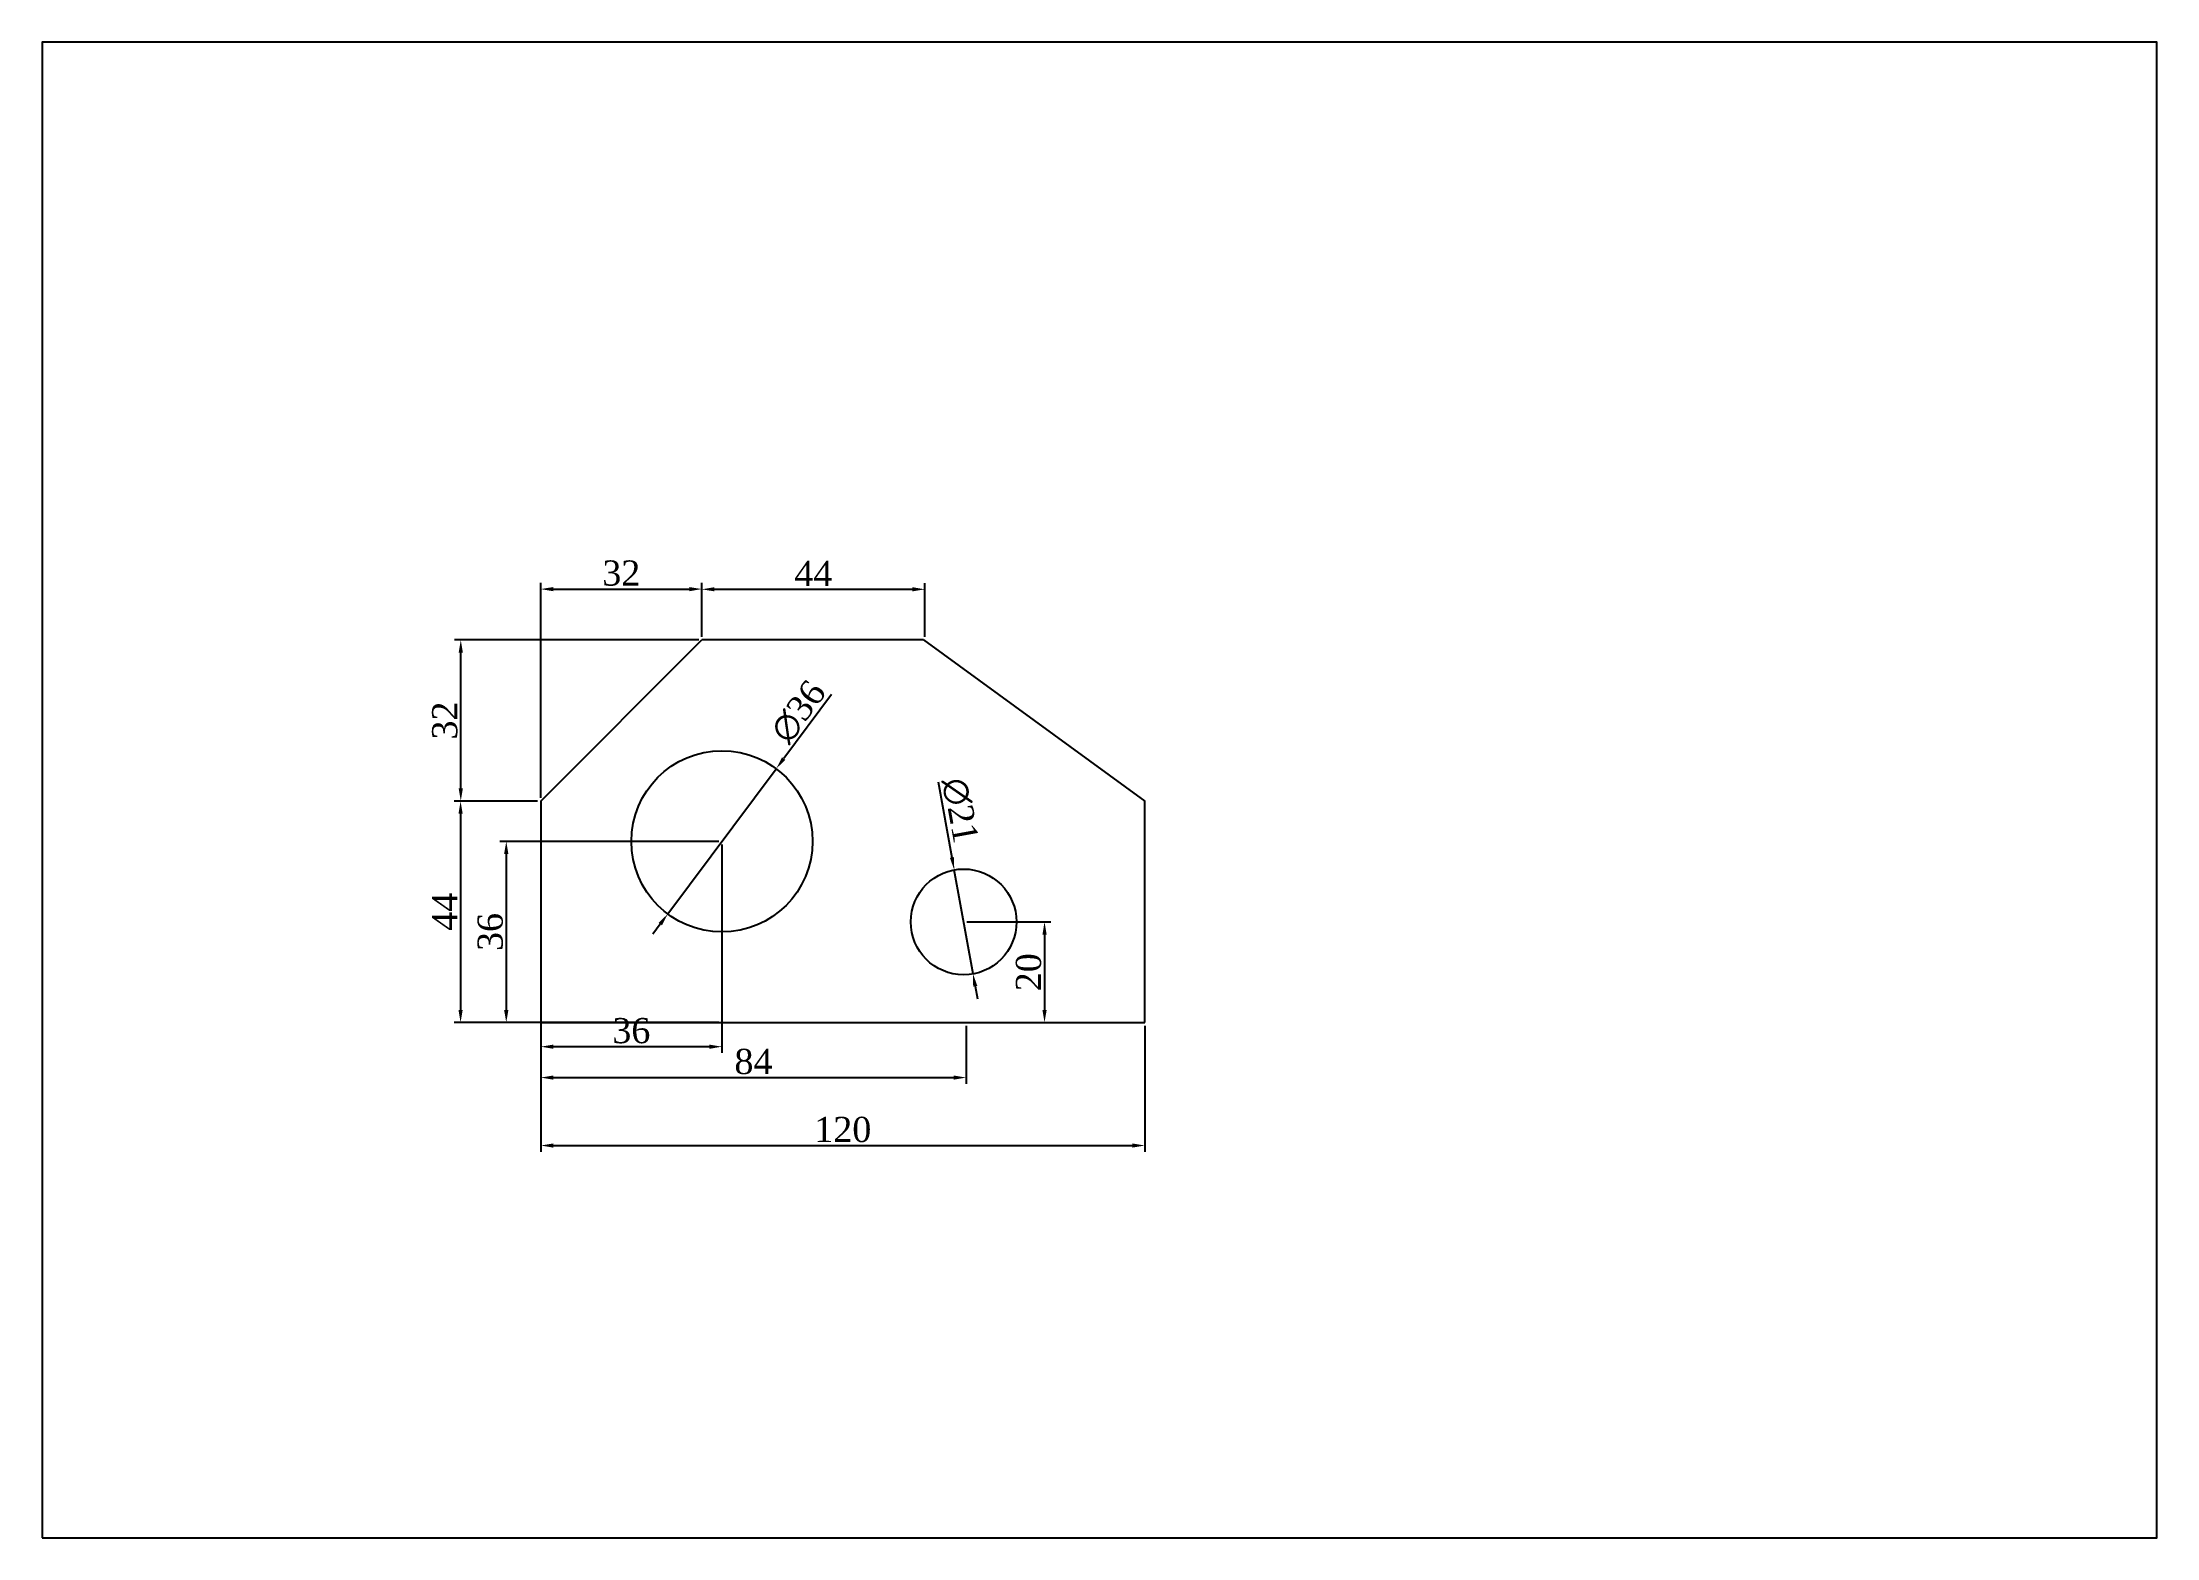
# Model space of a CAD drawing. Header units: millimetres. Extents: x 0 to 420, y 0 to 297.
import ezdxf

# ---------------------------------------------------------------- set-up
doc = ezdxf.new("R2010")
doc.units = ezdxf.units.MM
doc.styles.get("Standard").update_dxf_attribs({"font": 'times.ttf', "height": 5})
doc.dimstyles.new('ISO-25', dxfattribs={"dimtxt": 5, "dimasz": 2.5, "dimexe": 1.25, "dimexo": 0.625, "dimtad": 1, "dimdec": 0, "dimtxsty": 'Standard', "dimcen": 2.5, "dimadec": 0, "dimazin": 0, "dimtfac": 1, "dimtdec": 0, "dimtmove": 0, "dimatfit": 3, "dimfxl": 1, "dimarcsym": 0})

# ---------------------------------------------------------------- blocks, each defined once
blk = doc.blocks.new('*D2')
at = {"color": 0, "lineweight": -2, "transparency": 16777216}
for p, q in [((99.01, 101.68), (99.01, 76.64)), ((219.01, 101.68), (219.01, 76.64)), ((101.51, 77.89), (216.51, 77.89))]:
    blk.add_line(p, q, dxfattribs=at)
at = {"color": 0, "lineweight": -3, "transparency": 16777216}
for points in [[(101.51, 78.3), (101.51, 77.47), (99.01, 77.89)], [(216.51, 78.3), (216.51, 77.47), (219.01, 77.89)]]:
    blk.add_solid(points, dxfattribs=at)
at = {"layer": 'Defpoints', "color": 0, "lineweight": -3, "transparency": 16777216}
for p in [(99.01, 102.3), (219.01, 102.3), (219.01, 77.89)]:
    blk.add_point(p, dxfattribs=at)
at = {"color": 0, "lineweight": -3, "transparency": 16777216, "insert": (159.01, 81.05), "char_height": 5, "attachment_point": 5}
blk.add_mtext('120', dxfattribs=at)
blk = doc.blocks.new('*D3')
at = {"color": 0, "lineweight": -2, "transparency": 16777216}
for p, q in [((130.39, 178.3), (81.88, 178.3)), ((83.13, 148.8), (83.13, 175.8)), ((98.39, 146.3), (81.88, 146.3))]:
    blk.add_line(p, q, dxfattribs=at)
at = {"color": 0, "lineweight": -3, "transparency": 16777216}
for points in [[(82.71, 175.8), (83.54, 175.8), (83.13, 178.3)], [(82.71, 148.8), (83.54, 148.8), (83.13, 146.3)]]:
    blk.add_solid(points, dxfattribs=at)
at = {"layer": 'Defpoints', "color": 0, "lineweight": -3, "transparency": 16777216}
for p in [(83.13, 178.3), (131.01, 178.3), (99.01, 146.3)]:
    blk.add_point(p, dxfattribs=at)
at = {"color": 0, "lineweight": -3, "transparency": 16777216, "insert": (79.96, 162.3), "char_height": 5, "attachment_point": 5, "rotation": 90}
blk.add_mtext('32', dxfattribs=at)
blk = doc.blocks.new('*D4')
at = {"color": 0, "lineweight": -2, "transparency": 16777216}
for p, q in [((98.39, 146.3), (81.84, 146.3)), ((83.09, 143.8), (83.09, 104.8)), ((98.39, 102.3), (81.84, 102.3))]:
    blk.add_line(p, q, dxfattribs=at)
at = {"color": 0, "lineweight": -3, "transparency": 16777216}
for points in [[(82.67, 143.8), (83.5, 143.8), (83.09, 146.3)], [(82.67, 104.8), (83.5, 104.8), (83.09, 102.3)]]:
    blk.add_solid(points, dxfattribs=at)
at = {"layer": 'Defpoints', "color": 0, "lineweight": -3, "transparency": 16777216}
for p in [(99.01, 146.3), (83.09, 102.3), (99.01, 102.3)]:
    blk.add_point(p, dxfattribs=at)
at = {"color": 0, "lineweight": -3, "transparency": 16777216, "insert": (79.96, 124.3), "char_height": 5, "attachment_point": 5, "rotation": 90}
blk.add_mtext('44', dxfattribs=at)
blk = doc.blocks.new('*D5')
at = {"color": 0, "lineweight": -2, "transparency": 16777216}
for p, q in [((99.01, 146.93), (99.01, 189.65)), ((131.01, 178.93), (131.01, 189.65)), ((101.51, 188.4), (128.51, 188.4))]:
    blk.add_line(p, q, dxfattribs=at)
at = {"color": 0, "lineweight": -3, "transparency": 16777216}
for points in [[(101.51, 188.81), (101.51, 187.98), (99.01, 188.4)], [(128.51, 188.81), (128.51, 187.98), (131.01, 188.4)]]:
    blk.add_solid(points, dxfattribs=at)
at = {"layer": 'Defpoints', "color": 0, "lineweight": -3, "transparency": 16777216}
for p in [(131.01, 188.4), (131.01, 178.3), (99.01, 146.3)]:
    blk.add_point(p, dxfattribs=at)
at = {"color": 0, "lineweight": -3, "transparency": 16777216, "insert": (115.01, 191.56), "char_height": 5, "attachment_point": 5}
blk.add_mtext('32', dxfattribs=at)
blk = doc.blocks.new('*D6')
at = {"color": 0, "lineweight": -2, "transparency": 16777216}
for p, q in [((131.01, 178.93), (131.01, 189.61)), ((175.32, 178.93), (175.32, 189.61)), ((133.51, 188.36), (172.82, 188.36))]:
    blk.add_line(p, q, dxfattribs=at)
at = {"color": 0, "lineweight": -3, "transparency": 16777216}
for points in [[(133.51, 188.78), (133.51, 187.95), (131.01, 188.36)], [(172.82, 188.78), (172.82, 187.95), (175.32, 188.36)]]:
    blk.add_solid(points, dxfattribs=at)
at = {"layer": 'Defpoints', "color": 0, "lineweight": -3, "transparency": 16777216}
for p in [(175.32, 188.36), (131.01, 178.3), (175.32, 178.3)]:
    blk.add_point(p, dxfattribs=at)
at = {"color": 0, "lineweight": -3, "transparency": 16777216, "insert": (153.16, 191.49), "char_height": 5, "attachment_point": 5}
blk.add_mtext('44', dxfattribs=at)
blk = doc.blocks.new('*D7')
at = {"color": 0, "lineweight": -2, "transparency": 16777216}
for p, q in [((134.39, 138.3), (90.91, 138.3)), ((92.16, 135.8), (92.16, 104.8)), ((134.39, 102.3), (90.91, 102.3))]:
    blk.add_line(p, q, dxfattribs=at)
at = {"color": 0, "lineweight": -3, "transparency": 16777216}
for points in [[(91.74, 135.8), (92.58, 135.8), (92.16, 138.3)], [(91.74, 104.8), (92.58, 104.8), (92.16, 102.3)]]:
    blk.add_solid(points, dxfattribs=at)
at = {"layer": 'Defpoints', "color": 0, "lineweight": -3, "transparency": 16777216}
for p in [(135.01, 138.3), (92.16, 102.3), (135.01, 102.3)]:
    blk.add_point(p, dxfattribs=at)
at = {"color": 0, "lineweight": -3, "transparency": 16777216, "insert": (88.99, 120.3), "char_height": 5, "attachment_point": 5, "rotation": 90}
blk.add_mtext('36', dxfattribs=at)
blk = doc.blocks.new('*D8')
at = {"color": 0, "lineweight": -2, "transparency": 16777216}
for p, q in [((99.01, 137.68), (99.01, 96.27)), ((135.01, 137.68), (135.01, 96.27)), ((132.51, 97.52), (101.51, 97.52))]:
    blk.add_line(p, q, dxfattribs=at)
at = {"color": 0, "lineweight": -3, "transparency": 16777216}
for points in [[(101.51, 97.93), (101.51, 97.1), (99.01, 97.52)], [(132.51, 97.93), (132.51, 97.1), (135.01, 97.52)]]:
    blk.add_solid(points, dxfattribs=at)
at = {"layer": 'Defpoints', "color": 0, "lineweight": -3, "transparency": 16777216}
for p in [(99.01, 138.3), (135.01, 138.3), (99.01, 97.52)]:
    blk.add_point(p, dxfattribs=at)
at = {"color": 0, "lineweight": -3, "transparency": 16777216, "insert": (117.01, 100.68), "char_height": 5, "attachment_point": 5}
blk.add_mtext('36', dxfattribs=at)
blk = doc.blocks.new('*D9')
at = {"color": 0, "lineweight": -2, "transparency": 16777216}
for p, q in [((183.64, 122.3), (200.33, 122.3)), ((199.08, 119.8), (199.08, 104.8)), ((183.64, 102.3), (200.33, 102.3))]:
    blk.add_line(p, q, dxfattribs=at)
at = {"color": 0, "lineweight": -3, "transparency": 16777216}
for points in [[(198.67, 119.8), (199.5, 119.8), (199.08, 122.3)], [(198.67, 104.8), (199.5, 104.8), (199.08, 102.3)]]:
    blk.add_solid(points, dxfattribs=at)
at = {"layer": 'Defpoints', "color": 0, "lineweight": -3, "transparency": 16777216}
for p in [(183.01, 122.3), (183.01, 102.3), (199.08, 102.3)]:
    blk.add_point(p, dxfattribs=at)
at = {"color": 0, "lineweight": -3, "transparency": 16777216, "insert": (195.92, 112.3), "char_height": 5, "attachment_point": 5, "rotation": 90}
blk.add_mtext('20', dxfattribs=at)
blk = doc.blocks.new('*D10')
at = {"color": 0, "lineweight": -2, "transparency": 16777216}
for p, q in [((99.01, 101.68), (99.01, 90.13)), ((183.51, 101.68), (183.51, 90.13)), ((101.51, 91.38), (181.01, 91.38))]:
    blk.add_line(p, q, dxfattribs=at)
at = {"color": 0, "lineweight": -3, "transparency": 16777216}
for points in [[(101.51, 91.8), (101.51, 90.97), (99.01, 91.38)], [(181.01, 91.8), (181.01, 90.97), (183.51, 91.38)]]:
    blk.add_solid(points, dxfattribs=at)
at = {"layer": 'Defpoints', "color": 0, "lineweight": -3, "transparency": 16777216}
for p in [(99.01, 102.3), (183.51, 102.3), (183.51, 91.38)]:
    blk.add_point(p, dxfattribs=at)
at = {"color": 0, "lineweight": -3, "transparency": 16777216, "insert": (141.26, 94.55), "char_height": 5, "attachment_point": 5}
blk.add_mtext('84', dxfattribs=at)
blk = doc.blocks.new('*D11')
at = {"color": 0, "lineweight": -2, "transparency": 16777216}
for p, q in [((156.79, 167.49), (147.27, 154.73)), ((124.25, 123.88), (145.78, 152.73)), ((122.75, 121.87), (121.26, 119.87))]:
    blk.add_line(p, q, dxfattribs=at)
at = {"color": 0, "lineweight": -3, "transparency": 16777216}
for points in [[(146.94, 154.98), (147.6, 154.49), (145.78, 152.73)], [(122.42, 122.12), (123.09, 121.62), (124.25, 123.88)]]:
    blk.add_solid(points, dxfattribs=at)
at = {"layer": 'Defpoints', "color": 0, "lineweight": -3, "transparency": 16777216}
for p in [(145.78, 152.73), (124.25, 123.88)]:
    blk.add_point(p, dxfattribs=at)
at = {"color": 0, "lineweight": -3, "transparency": 16777216, "insert": (150.19, 164.05), "char_height": 5, "attachment_point": 5, "rotation": 53.2728}
blk.add_mtext('∅36', dxfattribs=at)
blk = doc.blocks.new('*D12')
at = {"color": 0, "lineweight": -2, "transparency": 16777216}
for p, q in [((177.98, 150.15), (180.7, 135.1)), ((184.88, 111.97), (181.14, 132.64)), ((185.32, 109.51), (185.77, 107.05))]:
    blk.add_line(p, q, dxfattribs=at)
at = {"color": 0, "lineweight": -3, "transparency": 16777216}
for points in [[(181.11, 135.17), (180.29, 135.02), (181.14, 132.64)], [(185.73, 109.59), (184.91, 109.44), (184.88, 111.97)]]:
    blk.add_solid(points, dxfattribs=at)
at = {"layer": 'Defpoints', "color": 0, "lineweight": -3, "transparency": 16777216}
for p in [(181.14, 132.64), (184.88, 111.97)]:
    blk.add_point(p, dxfattribs=at)
at = {"color": 0, "lineweight": -3, "transparency": 16777216, "insert": (182.3, 144.43), "char_height": 5, "attachment_point": 5, "rotation": 280.2467}
blk.add_mtext('∅21', dxfattribs=at)

msp = doc.modelspace()

# ---------------------------------------------------------------- linework, layer by layer
for p, q in [((99.01, 146.3), (131.01, 178.3)), ((175.01, 178.3), (131.01, 178.3)), ((175.01, 178.3), (219.01, 146.3)), ((99.01, 146.3), (99.01, 146.3)), ((99.01, 146.3), (99.01, 102.3)), ((219.01, 102.3), (219.01, 146.3)), ((219.01, 146.3), (219.01, 146.3)), ((99.01, 102.3), (219.01, 102.3))]:
    msp.add_line(p, q)
at = {"lineweight": -3}
for q in [(135.01, 102.3), (183.01, 102.3)]:
    msp.add_line((99.01, 102.3), q, dxfattribs=at)
msp.add_lwpolyline([(0, 0), (420, 0), (420, 297), (0, 297)], close=True)
for centre, radius in [((135.01, 138.3), 18), ((183.01, 122.3), 10.5)]:
    msp.add_circle(centre, radius, dxfattribs=at)

# ---------------------------------------------------------------- dimensions: what is measured, and where the dimension line sits
for base, p1, p2, picture, middle in [((131.01, 188.4), (99.01, 146.3), (131.01, 178.3), '*D5', (115.01, 191.56)), ((175.32, 188.36), (131.01, 178.3), (175.32, 178.3), '*D6', (153.16, 191.49)), ((99.01, 97.52), (135.01, 138.3), (99.01, 138.3), '*D8', (117.01, 100.68)), ((219.01, 77.89), (99.01, 102.3), (219.01, 102.3), '*D2', (159.01, 81.05)), ((183.5057, 91.3831), (99.0111, 102.3039), (183.5057, 102.3039), '*D10', (141.2584, 94.5514))]:
    dim = msp.add_linear_dim(base=base, p1=p1, p2=p2, dimstyle='ISO-25', dxfattribs=at)
    dim.commit()
    dim.dimension.update_dxf_attribs({"geometry": picture, "text_midpoint": middle})
for base, p1, p2, picture, middle in [((83.13, 178.3), (99.01, 146.3), (131.01, 178.3), '*D3', (79.96, 162.3)), ((83.09, 102.3), (99.01, 146.3), (99.01, 102.3), '*D4', (79.96, 124.3)), ((92.16, 102.3), (135.01, 138.3), (135.01, 102.3), '*D7', (88.99, 120.3)), ((199.08, 102.3), (183.01, 122.3), (183.01, 102.3), '*D9', (195.92, 112.3))]:
    dim = msp.add_linear_dim(base=base, p1=p1, p2=p2, angle=90, dimstyle='ISO-25', dxfattribs=at)
    dim.commit()
    dim.dimension.update_dxf_attribs({"geometry": picture, "text_midpoint": middle})
for p1, p2, picture, middle in [((124.25, 123.88), (145.78, 152.73), '*D11', (150.19, 164.05)), ((184.88, 111.97), (181.14, 132.64), '*D12', (182.3, 144.43))]:
    dim = msp.add_diameter_dim_2p(p1=p1, p2=p2, dimstyle='ISO-25', dxfattribs=at)
    dim.commit()
    dim.dimension.update_dxf_attribs({"geometry": picture, "text_midpoint": middle})

doc.saveas('drawing.dxf')
